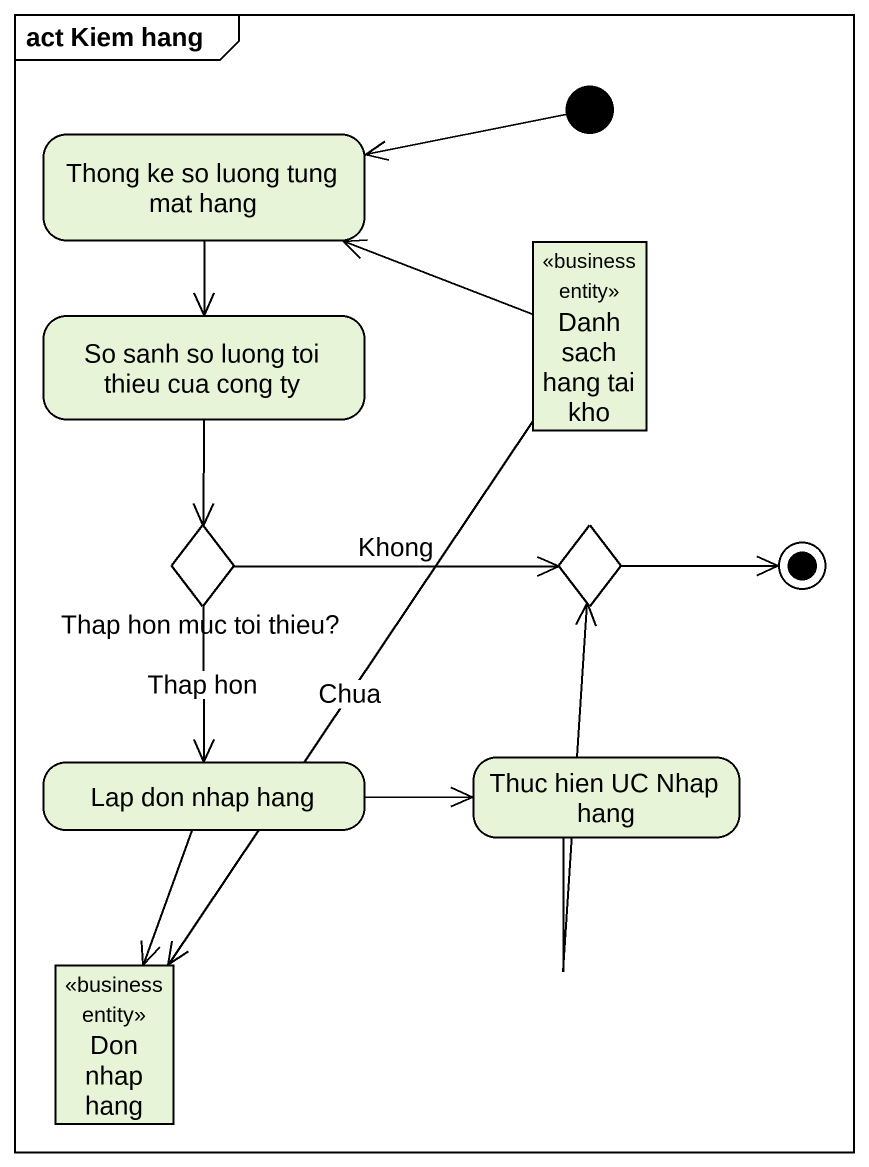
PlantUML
@startuml
mainframe act Kiem hang
hide empty description
state "Thong ke so luong tung mat hang" as Thong_ke_so_luong_tung_mat
state "Danh sach hang tai kho" as Danh_sach_hang_tai_kho <<business entity>>
state "So sanh so luong toi thieu cua cong ty" as So_sanh_so_luong_toi_thieu
state "Thap hon muc toi thieu?" as Thap_hon_muc_toi_thieu <<choice>>
state choice1 <<choice>>
state "Lap don nhap hang" as Lap_don_nhap_hang
state "Thuc hien UC Nhap hang" as Thuc_hien_UC_Nhap_hang
state "Don nhap hang" as Don_nhap_hang <<business entity>>
[*] -left-> Thong_ke_so_luong_tung_mat
Thong_ke_so_luong_tung_mat --> So_sanh_so_luong_toi_thieu
Danh_sach_hang_tai_kho -left-> Thong_ke_so_luong_tung_mat
Danh_sach_hang_tai_kho --> Don_nhap_hang : Chua
So_sanh_so_luong_toi_thieu --> Thap_hon_muc_toi_thieu
Thap_hon_muc_toi_thieu -right-> choice1 : Khong
Thap_hon_muc_toi_thieu --> Lap_don_nhap_hang : Thap hon
Lap_don_nhap_hang -right-> Thuc_hien_UC_Nhap_hang
Lap_don_nhap_hang --> Don_nhap_hang
Thuc_hien_UC_Nhap_hang -up-> choice1
choice1 -right-> [*]
@enduml
